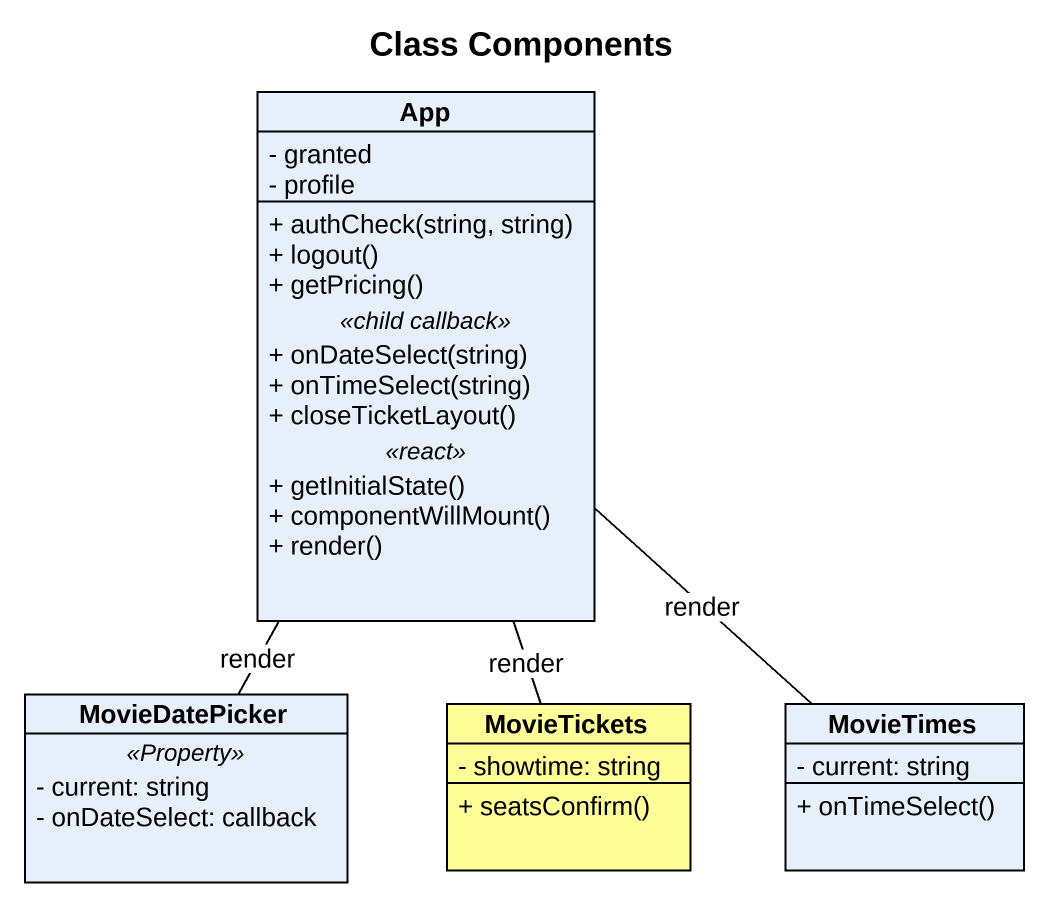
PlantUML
@startuml
title Class Components
hide circle
hide empty members
skinparam classAttributeIconSize 0
class App {
  - granted
  - profile
  --
  + authCheck(string, string)
  + logout()
  + getPricing()
  .. <<child callback>> ..
  + onDateSelect(string)
  + onTimeSelect(string)
  + closeTicketLayout()
  .. <<react>> ..
  + getInitialState()
  + componentWillMount()
  + render()
}
class MovieDatePicker {
  .. <<Property>> ..
  - current: string
  - onDateSelect: callback
}
class MovieTickets #FFFE99 {
  - showtime: string
  + seatsConfirm()
}
class MovieTimes {
  - current: string
  + onTimeSelect()
}
MovieDatePicker -up- App : render
MovieTickets -up- App : render
MovieTimes -up- App : render
@enduml
